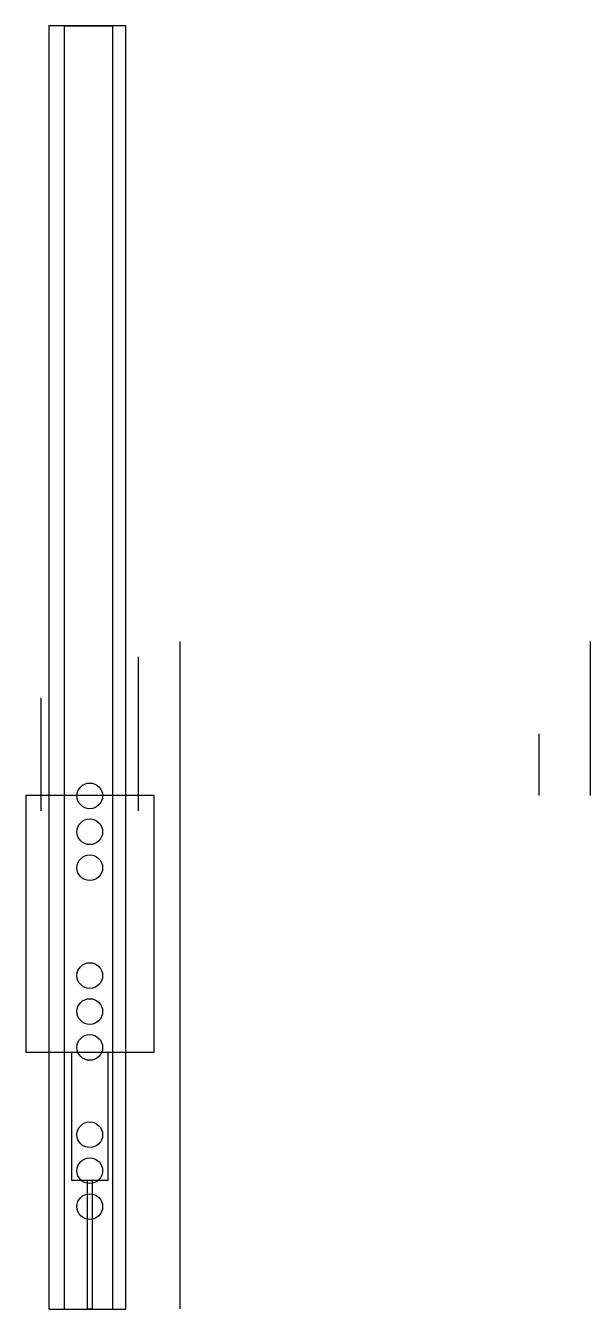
# Model space of a CAD drawing. Header units: millimetres. Extents: x 0 to 110, y 0 to 250.
import ezdxf

# ---------------------------------------------------------------- set-up
doc = ezdxf.new("R2010")
doc.units = ezdxf.units.MM
doc.layers.get('0').update_dxf_attribs({"lineweight": 25, "true_color": 0xffffff})

# ---------------------------------------------------------------- blocks, each defined once
blk = doc.blocks.new('drill')
for p, q in [((25, 0), (0, 0)), ((0, 0), (0, -50)), ((25, -50), (25, 0)), ((0, -50), (25, -50)), ((9, -50), (16, -50)), ((9, -75), (9, -50)), ((16, -50), (16, -75)), ((16, -75), (9, -75)), ((13, -75), (12, -75)), ((12, -75), (12, -100)), ((13, -100), (13, -75)), ((12, -100), (13, -100))]:
    blk.add_line(p, q)
blk = doc.blocks.new('Blok 1')
for centre in [(0, 14), (0, 7), (0, 0)]:
    blk.add_circle(centre, 2.5)
blk = doc.blocks.new('szyna')
for p, q in [((15, 250), (0, 250)), ((0, 250), (0, 0)), ((15, 0), (15, 250)), ((12.48, 249.9), (3, 249.9)), ((3, 249.9), (3, 0)), ((12.48, 0), (12.48, 249.9)), ((0, 0), (15, 0)), ((3, 0), (12.48, 0))]:
    blk.add_line(p, q)
for p in [(8, 86), (8, 51), (8, 20)]:
    blk.add_blockref('Blok 1', p)

msp = doc.modelspace()

# ---------------------------------------------------------------- linework, layer by layer
for p, q in [((30, 130), (30, 0)), ((110, 100), (110, 130)), ((22, 97), (22, 127)), ((3, 97), (3, 119)), ((100, 100), (100, 112))]:
    msp.add_line(p, q)

# ---------------------------------------------------------------- block references
msp.add_blockref('szyna', (4.49, -0.08))
at = {"color": 1, "true_color": 0xff0000}
msp.add_blockref('drill', (0, 100), dxfattribs=at)

doc.saveas('drawing.dxf')
